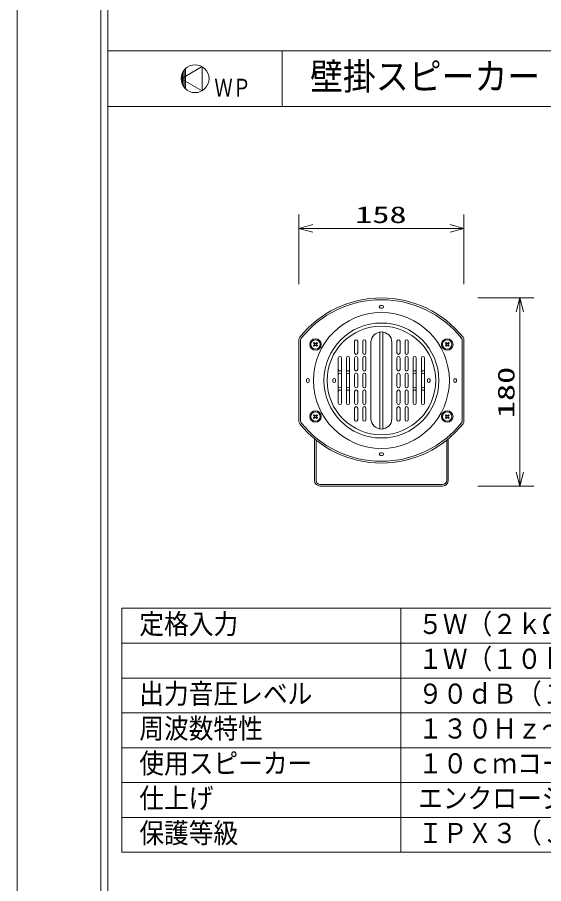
# Model space of a CAD drawing. Units: millimetres, scale not verified. Extents: x -811 to 811, y -280 to 280.
# Drawn here: x 10.6 to 86.1, y 2 to 126.3 of the extents above; entities that cross this region are included whole.
import ezdxf
from ezdxf.enums import TextEntityAlignment as Align

# ---------------------------------------------------------------- set-up
doc = ezdxf.new("R2010")
doc.units = ezdxf.units.MM
doc.header["$LTSCALE"] = 2
doc.linetypes.add('DASHED1', pattern=[1.8, 1.2, -0.6])
for name, color, linetype, lineweight in [('0-0_WAKU', 4, 'Continuous', 9), ('0-1_MOJI1', 7, 'Continuous', 9), ('0-2_SUNPO', 7, 'Continuous', 9), ('0-3_0', 7, 'Continuous', 9), ('0-6_GAIKEI', 4, 'Continuous', 9), ('0-7_HOJO', 134, 'DASHED1', 9), ('0-8_WAKU-M', 7, 'Continuous', 9), ('0-9_(J)SP', 7, 'Continuous', 9)]:
    doc.layers.add(name, color=color, linetype=linetype, lineweight=lineweight)
doc.styles.add('ＭＳ ゴシック', font='')
doc.styles.get('ＭＳ ゴシック').set_extended_font_data('MS Gothic')

# ---------------------------------------------------------------- blocks, each defined once
blk = doc.blocks.new('_OPEN30')
at = {"layer": '0-3_0'}
blk.add_line((0, 0), (-2, 0), dxfattribs=at)
blk.add_lwpolyline([(-2, 0.536), (0, 0), (-2, -0.536)], dxfattribs=at)

msp = doc.modelspace()

# ---------------------------------------------------------------- linework, layer by layer
at = {"layer": '0-0_WAKU', "color": 3}
for p, q in [((25.595, 41.536), (150.595, 41.536)), ((25.595, 6.536), (25.595, 41.536)), ((65.595, 6.536), (65.595, 41.536)), ((25.595, 6.536), (150.595, 6.536))]:
    msp.add_line(p, q, dxfattribs=at)
at = {"layer": '0-0_WAKU'}
for p, q in [((25.595, 36.536), (150.595, 36.536)), ((25.595, 31.536), (150.595, 31.536)), ((25.595, 26.536), (150.595, 26.536)), ((25.595, 21.536), (150.595, 21.536)), ((25.595, 16.536), (150.595, 16.536)), ((25.595, 11.536), (150.595, 11.536))]:
    msp.add_line(p, q, dxfattribs=at)
at = {"layer": '0-2_SUNPO'}
for p, q in [((50.978, 88.064), (50.978, 98.064)), ((74.678, 88.064), (74.678, 98.064)), ((52.978, 96.064), (72.678, 96.064)), ((76.678, 86.08), (84.678, 86.08)), ((82.678, 61.08), (82.678, 84.08)), ((76.678, 59.08), (84.678, 59.08))]:
    msp.add_line(p, q, dxfattribs=at)
at = {"layer": '0-6_GAIKEI'}
for p, q in [((62.941, 84.985), (62.716, 84.985)), ((62.716, 84.61), (62.941, 84.61)), ((62.603, 79.78), (62.603, 81.188)), ((63.053, 81.188), (63.053, 79.78)), ((51.233, 80.031), (51.233, 74.23)), ((53.108, 79.58), (53.203, 79.675)), ((53.108, 79.58), (53.235, 79.452)), ((53.203, 79.675), (53.331, 79.548)), ((53.522, 79.452), (53.649, 79.58)), ((58.988, 79.855), (58.988, 78.205)), ((59.438, 78.205), (59.438, 79.855)), ((60.158, 79.855), (60.158, 78.205)), ((60.608, 78.205), (60.608, 79.855)), ((61.328, 79.705), (61.328, 74.23)), ((62.603, 74.23), (62.603, 79.78)), ((63.053, 79.78), (63.053, 74.23)), ((64.328, 74.23), (64.328, 79.705)), ((65.048, 79.855), (65.048, 78.205)), ((65.498, 78.205), (65.498, 79.855)), ((66.218, 79.855), (66.218, 78.205)), ((66.668, 78.205), (66.668, 79.855)), ((72.008, 79.58), (72.103, 79.675)), ((72.008, 79.58), (72.135, 79.452)), ((72.103, 79.675), (72.231, 79.548)), ((72.326, 79.548), (72.453, 79.675)), ((72.422, 79.452), (72.549, 79.58)), ((72.453, 79.675), (72.549, 79.58)), ((74.423, 80.031), (74.423, 68.428)), ((53.108, 79.23), (53.235, 79.357)), ((53.108, 79.23), (53.203, 79.134)), ((53.203, 79.134), (53.331, 79.261)), ((53.426, 79.261), (53.553, 79.134)), ((53.522, 79.357), (53.649, 79.23)), ((53.553, 79.134), (53.649, 79.23)), ((72.008, 79.23), (72.135, 79.357)), ((72.008, 79.23), (72.103, 79.134)), ((72.103, 79.134), (72.231, 79.261)), ((72.326, 79.261), (72.453, 79.134)), ((72.422, 79.357), (72.549, 79.23)), ((72.453, 79.134), (72.549, 79.23)), ((56.648, 77.455), (56.648, 75.805)), ((57.098, 75.805), (57.098, 77.455)), ((57.818, 77.455), (57.818, 75.805)), ((58.268, 75.805), (58.268, 77.455)), ((58.988, 77.455), (58.988, 75.805)), ((59.438, 75.805), (59.438, 77.455)), ((60.158, 77.455), (60.158, 75.805)), ((60.608, 75.805), (60.608, 77.455)), ((65.048, 77.455), (65.048, 75.805)), ((65.498, 75.805), (65.498, 77.455)), ((66.218, 77.455), (66.218, 75.805)), ((66.668, 75.805), (66.668, 77.455)), ((67.388, 77.455), (67.388, 75.805)), ((67.838, 75.805), (67.838, 77.455)), ((68.558, 77.455), (68.558, 75.805)), ((69.008, 75.805), (69.008, 77.455)), ((56.648, 75.805), (56.648, 75.055)), ((56.648, 74.23), (56.648, 75.055)), ((57.098, 75.055), (57.098, 75.805)), ((57.098, 75.055), (57.098, 74.23)), ((57.818, 75.055), (57.818, 75.805)), ((57.818, 74.23), (57.818, 75.055)), ((58.268, 75.805), (58.268, 75.055)), ((58.268, 75.055), (58.268, 74.23)), ((58.988, 74.23), (58.988, 75.055)), ((59.438, 75.055), (59.438, 74.23)), ((60.158, 74.23), (60.158, 75.055)), ((60.608, 75.055), (60.608, 74.23)), ((65.048, 74.23), (65.048, 75.055)), ((65.498, 75.055), (65.498, 74.23)), ((66.218, 74.23), (66.218, 75.055)), ((66.668, 75.055), (66.668, 74.23)), ((67.388, 75.805), (67.388, 75.055)), ((67.388, 74.23), (67.388, 75.055)), ((67.838, 75.055), (67.838, 75.805)), ((67.838, 75.055), (67.838, 74.23)), ((68.558, 75.805), (68.558, 75.055)), ((68.558, 74.23), (68.558, 75.055)), ((69.008, 75.055), (69.008, 75.805)), ((69.008, 75.055), (69.008, 74.23)), ((51.233, 74.23), (51.233, 68.428)), ((52.073, 74.342), (52.073, 74.117)), ((52.448, 74.117), (52.448, 74.342)), ((55.853, 74.342), (55.853, 74.117)), ((56.228, 74.117), (56.228, 74.342)), ((56.648, 73.405), (56.648, 74.23)), ((56.648, 72.655), (56.648, 73.405)), ((57.098, 74.23), (57.098, 73.405)), ((57.098, 73.405), (57.098, 72.655)), ((57.818, 73.405), (57.818, 74.23)), ((57.818, 72.655), (57.818, 73.405)), ((58.268, 74.23), (58.268, 73.405)), ((58.268, 72.655), (58.268, 73.405)), ((58.988, 73.405), (58.988, 74.23)), ((59.438, 74.23), (59.438, 73.405)), ((60.158, 73.405), (60.158, 74.23)), ((60.608, 74.23), (60.608, 73.405)), ((61.328, 74.23), (61.328, 68.755)), ((62.603, 68.68), (62.603, 74.23)), ((63.053, 74.23), (63.053, 68.68)), ((64.328, 68.755), (64.328, 74.23)), ((65.048, 73.405), (65.048, 74.23)), ((65.498, 74.23), (65.498, 73.405)), ((66.218, 73.405), (66.218, 74.23)), ((66.668, 74.23), (66.668, 73.405)), ((67.388, 73.405), (67.388, 74.23)), ((67.838, 74.23), (67.838, 73.405)), ((67.838, 72.655), (67.838, 73.405)), ((68.558, 73.405), (68.558, 74.23)), ((68.558, 73.405), (68.558, 72.655)), ((69.008, 74.23), (69.008, 73.405)), ((69.008, 72.655), (69.008, 73.405)), ((69.428, 74.342), (69.428, 74.117)), ((69.803, 74.117), (69.803, 74.342)), ((73.208, 74.342), (73.208, 74.117)), ((73.583, 74.117), (73.583, 74.342)), ((56.648, 72.655), (56.648, 71.005)), ((57.098, 71.005), (57.098, 72.655)), ((57.818, 72.655), (57.818, 71.005)), ((58.268, 71.005), (58.268, 72.655)), ((58.988, 72.655), (58.988, 71.005)), ((59.438, 71.005), (59.438, 72.655)), ((60.158, 72.655), (60.158, 71.005)), ((60.608, 71.005), (60.608, 72.655)), ((65.048, 72.655), (65.048, 71.005)), ((65.498, 71.005), (65.498, 72.655)), ((66.218, 72.655), (66.218, 71.005)), ((66.668, 71.005), (66.668, 72.655)), ((67.838, 71.005), (67.838, 72.655)), ((68.558, 72.655), (68.558, 71.005)), ((69.008, 71.005), (69.008, 72.655)), ((58.988, 70.255), (58.988, 68.605)), ((59.438, 68.605), (59.438, 70.255)), ((60.158, 70.255), (60.158, 68.605)), ((60.608, 68.605), (60.608, 70.255)), ((65.048, 70.255), (65.048, 68.605)), ((65.498, 68.605), (65.498, 70.255)), ((66.218, 70.255), (66.218, 68.605)), ((66.668, 68.605), (66.668, 70.255)), ((53.203, 69.325), (53.108, 69.23)), ((53.235, 69.102), (53.108, 69.23)), ((53.235, 69.007), (53.108, 68.88)), ((53.203, 68.784), (53.108, 68.88)), ((53.331, 69.198), (53.203, 69.325)), ((53.331, 68.911), (53.203, 68.784)), ((53.553, 69.325), (53.426, 69.198)), ((53.649, 69.23), (53.522, 69.102)), ((53.649, 68.88), (53.522, 69.007)), ((53.649, 69.23), (53.553, 69.325)), ((62.603, 67.272), (62.603, 68.68)), ((63.053, 68.68), (63.053, 67.272)), ((72.103, 69.325), (72.008, 69.23)), ((72.135, 69.102), (72.008, 69.23)), ((72.135, 69.007), (72.008, 68.88)), ((72.103, 68.784), (72.008, 68.88)), ((72.231, 69.198), (72.103, 69.325)), ((72.231, 68.911), (72.103, 68.784)), ((72.453, 69.325), (72.326, 69.198)), ((72.453, 68.784), (72.326, 68.911)), ((72.549, 69.23), (72.422, 69.102)), ((72.549, 68.88), (72.422, 69.007)), ((72.549, 69.23), (72.453, 69.325)), ((72.549, 68.88), (72.453, 68.784)), ((62.941, 63.85), (62.716, 63.85)), ((62.716, 63.475), (62.941, 63.475))]:
    msp.add_line(p, q, dxfattribs=at)
at = {"layer": '0-6_GAIKEI', "color": 7}
for p, q in [((50.978, 80.068), (50.978, 68.391)), ((74.678, 80.068), (74.678, 74.23)), ((74.678, 74.23), (74.678, 68.391)), ((53.228, 59.905), (53.228, 65.854)), ((53.453, 59.905), (53.453, 65.67)), ((72.203, 65.67), (72.203, 59.905)), ((72.428, 65.854), (72.428, 59.905)), ((62.828, 59.305), (54.053, 59.305)), ((54.053, 59.08), (62.828, 59.08)), ((71.603, 59.305), (62.828, 59.305)), ((62.828, 59.08), (71.603, 59.08))]:
    msp.add_line(p, q, dxfattribs=at)
at = {"layer": '0-6_GAIKEI'}
for points in [[(53.426, 79.548), (53.553, 79.675), (53.649, 79.58)], [(67.388, 73.405), (67.388, 72.655), (67.388, 71.005)], [(53.649, 68.88), (53.553, 68.784), (53.426, 68.911)]]:
    msp.add_lwpolyline(points, dxfattribs=at)
for centre, radius in [((62.828, 74.23), 9.75), ((62.828, 74.23), 8.25), ((62.828, 74.23), 7.796), ((53.378, 79.405), 0.823), ((53.378, 79.405), 0.675), ((72.278, 79.405), 0.823), ((72.278, 79.405), 0.823), ((72.278, 79.405), 0.675), ((53.378, 69.055), 0.823), ((53.378, 69.055), 0.675), ((72.278, 69.055), 0.823), ((72.278, 69.055), 0.675)]:
    msp.add_circle(centre, radius, dxfattribs=at)
at = {"layer": '0-6_GAIKEI', "color": 7}
for centre, radius, start, end in [((62.828, 71.08), 15, 90, 141.37517), ((62.828, 71.08), 15, 38.62483, 90), ((51.578, 80.068), 0.6, 141.37517, 180), ((74.078, 80.068), 0.6, 0, 38.62483), ((51.578, 68.391), 0.6, 180, 218.62483), ((74.078, 68.391), 0.6, 321.37517, 0), ((62.828, 77.38), 15, 218.62483, 270), ((62.828, 77.38), 15, 270, 321.37517), ((54.053, 59.905), 0.825, 180, 270), ((54.053, 59.905), 0.6, 180, 270), ((71.603, 59.905), 0.6, 270, 0), ((71.603, 59.905), 0.825, 270, 0)]:
    msp.add_arc(centre, radius, start, end, dxfattribs=at)
at = {"layer": '0-6_GAIKEI'}
for centre, radius, start, end in [((62.828, 71.08), 14.745, 90, 141.22792), ((62.828, 71.08), 14.745, 38.77208, 90), ((62.716, 84.797), 0.188, 90, 180), ((62.716, 84.797), 0.188, 180, 270), ((62.941, 84.797), 0.188, 0, 90), ((62.941, 84.797), 0.188, 270, 0), ((62.828, 79.705), 1.5, 90, 180), ((62.828, 79.705), 1.5, 0, 90), ((51.683, 80.031), 0.45, 141.22792, 180), ((59.213, 79.855), 0.225, 90, 180), ((59.213, 79.855), 0.225, 0, 90), ((60.383, 79.855), 0.225, 90, 180), ((60.383, 79.855), 0.225, 0, 90), ((65.273, 79.855), 0.225, 90, 180), ((65.273, 79.855), 0.225, 0, 90), ((66.443, 79.855), 0.225, 90, 180), ((66.443, 79.855), 0.225, 0, 90), ((73.973, 80.031), 0.45, 0, 38.77208), ((53.187, 79.405), 0.0675, 315, 45), ((53.378, 79.595), 0.0675, 225, 315), ((53.378, 79.214), 0.0675, 45, 135), ((53.569, 79.405), 0.0675, 135, 225), ((72.087, 79.405), 0.0675, 315, 45), ((72.278, 79.595), 0.0675, 225, 315), ((72.278, 79.214), 0.0675, 45, 135), ((72.469, 79.405), 0.0675, 135, 225), ((56.873, 77.455), 0.225, 90, 180), ((56.873, 77.455), 0.225, 0, 90), ((58.043, 77.455), 0.225, 90, 180), ((58.043, 77.455), 0.225, 0, 90), ((59.213, 78.205), 0.225, 180, 270), ((59.213, 77.455), 0.225, 90, 180), ((59.213, 78.205), 0.225, 270, 0), ((59.213, 77.455), 0.225, 0, 90), ((60.383, 78.205), 0.225, 180, 270), ((60.383, 77.455), 0.225, 90, 180), ((60.383, 78.205), 0.225, 270, 0), ((60.383, 77.455), 0.225, 0, 90), ((65.273, 78.205), 0.225, 180, 270), ((65.273, 77.455), 0.225, 90, 180), ((65.273, 78.205), 0.225, 270, 0), ((65.273, 77.455), 0.225, 0, 90), ((66.443, 78.205), 0.225, 180, 270), ((66.443, 77.455), 0.225, 90, 180), ((66.443, 78.205), 0.225, 270, 0), ((66.443, 77.455), 0.225, 0, 90), ((67.613, 77.455), 0.225, 90, 180), ((67.613, 77.455), 0.225, 0, 90), ((68.783, 77.455), 0.225, 90, 180), ((68.783, 77.455), 0.225, 0, 90), ((56.873, 75.805), 0.225, 180, 270), ((56.873, 75.055), 0.225, 90, 180), ((56.873, 75.805), 0.225, 270, 0), ((56.873, 75.055), 0.225, 0, 90), ((58.043, 75.805), 0.225, 180, 270), ((58.043, 75.055), 0.225, 90, 180), ((58.043, 75.805), 0.225, 270, 0), ((58.043, 75.055), 0.225, 0, 90), ((59.213, 75.805), 0.225, 180, 270), ((59.213, 75.055), 0.225, 90, 180), ((59.213, 75.805), 0.225, 270, 0), ((59.213, 75.055), 0.225, 0, 90), ((60.383, 75.805), 0.225, 180, 270), ((60.383, 75.055), 0.225, 90, 180), ((60.383, 75.805), 0.225, 270, 0), ((60.383, 75.055), 0.225, 0, 90), ((65.273, 75.805), 0.225, 180, 270), ((65.273, 75.055), 0.225, 90, 180), ((65.273, 75.805), 0.225, 270, 0), ((65.273, 75.055), 0.225, 0, 90), ((66.443, 75.805), 0.225, 180, 270), ((66.443, 75.055), 0.225, 90, 180), ((66.443, 75.805), 0.225, 270, 0), ((66.443, 75.055), 0.225, 0, 90), ((67.613, 75.805), 0.225, 180, 270), ((67.613, 75.055), 0.225, 90, 180), ((67.613, 75.805), 0.225, 270, 0), ((67.613, 75.055), 0.225, 0, 90), ((68.783, 75.805), 0.225, 180, 270), ((68.783, 75.055), 0.225, 90, 180), ((68.783, 75.805), 0.225, 270, 0), ((68.783, 75.055), 0.225, 0, 90), ((52.261, 74.342), 0.188, 90, 180), ((52.261, 74.117), 0.188, 180, 270), ((52.261, 74.342), 0.188, 0, 90), ((52.261, 74.117), 0.188, 270, 0), ((56.041, 74.342), 0.188, 90, 180), ((56.041, 74.117), 0.188, 180, 270), ((56.041, 74.342), 0.188, 0, 90), ((56.041, 74.117), 0.188, 270, 0), ((56.873, 73.405), 0.225, 180, 270), ((56.873, 73.405), 0.225, 270, 0), ((58.043, 73.405), 0.225, 180, 270), ((58.043, 73.405), 0.225, 270, 0), ((59.213, 73.405), 0.225, 180, 270), ((59.213, 73.405), 0.225, 270, 0), ((60.383, 73.405), 0.225, 180, 270), ((60.383, 73.405), 0.225, 270, 0), ((65.273, 73.405), 0.225, 180, 270), ((65.273, 73.405), 0.225, 270, 0), ((66.443, 73.405), 0.225, 180, 270), ((66.443, 73.405), 0.225, 270, 0), ((67.613, 73.405), 0.225, 180, 270), ((67.613, 73.405), 0.225, 270, 0), ((68.783, 73.405), 0.225, 180, 270), ((68.783, 73.405), 0.225, 270, 0), ((69.616, 74.342), 0.188, 90, 180), ((69.616, 74.117), 0.188, 180, 270), ((69.616, 74.342), 0.188, 0, 90), ((69.616, 74.117), 0.188, 270, 0), ((73.396, 74.342), 0.188, 90, 180), ((73.396, 74.117), 0.188, 180, 270), ((73.396, 74.342), 0.188, 0, 90), ((73.396, 74.117), 0.188, 270, 0), ((56.873, 72.655), 0.225, 90, 180), ((56.873, 72.655), 0.225, 0, 90), ((58.043, 72.655), 0.225, 90, 180), ((58.043, 72.655), 0.225, 0, 90), ((59.213, 72.655), 0.225, 90, 180), ((59.213, 72.655), 0.225, 0, 90), ((60.383, 72.655), 0.225, 90, 180), ((60.383, 72.655), 0.225, 0, 90), ((65.273, 72.655), 0.225, 90, 180), ((65.273, 72.655), 0.225, 0, 90), ((66.443, 72.655), 0.225, 90, 180), ((66.443, 72.655), 0.225, 0, 90), ((67.613, 72.655), 0.225, 90, 180), ((67.613, 72.655), 0.225, 0, 90), ((68.783, 72.655), 0.225, 90, 180), ((68.783, 72.655), 0.225, 0, 90), ((56.873, 71.005), 0.225, 180, 270), ((56.873, 71.005), 0.225, 270, 0), ((58.043, 71.005), 0.225, 180, 270), ((58.043, 71.005), 0.225, 270, 0), ((59.213, 71.005), 0.225, 180, 270), ((59.213, 71.005), 0.225, 270, 0), ((60.383, 71.005), 0.225, 180, 270), ((60.383, 71.005), 0.225, 270, 0), ((65.273, 71.005), 0.225, 180, 270), ((65.273, 71.005), 0.225, 270, 0), ((66.443, 71.005), 0.225, 180, 270), ((66.443, 71.005), 0.225, 270, 0), ((67.613, 71.005), 0.225, 180, 270), ((67.613, 71.005), 0.225, 270, 0), ((68.783, 71.005), 0.225, 180, 270), ((68.783, 71.005), 0.225, 270, 0), ((59.213, 70.255), 0.225, 90, 180), ((59.213, 70.255), 0.225, 0, 90), ((60.383, 70.255), 0.225, 90, 180), ((60.383, 70.255), 0.225, 0, 90), ((65.273, 70.255), 0.225, 90, 180), ((65.273, 70.255), 0.225, 0, 90), ((66.443, 70.255), 0.225, 90, 180), ((66.443, 70.255), 0.225, 0, 90), ((51.683, 68.428), 0.45, 180, 218.77208), ((53.187, 69.055), 0.0675, 315, 45), ((53.378, 69.245), 0.0675, 225, 315), ((53.378, 68.864), 0.0675, 45, 135), ((53.569, 69.055), 0.0675, 135, 225), ((59.213, 68.605), 0.225, 180, 270), ((59.213, 68.605), 0.225, 270, 0), ((60.383, 68.605), 0.225, 180, 270), ((60.383, 68.605), 0.225, 270, 0), ((62.828, 68.755), 1.5, 180, 270), ((62.828, 68.755), 1.5, 270, 0), ((65.273, 68.605), 0.225, 180, 270), ((65.273, 68.605), 0.225, 270, 0), ((66.443, 68.605), 0.225, 180, 270), ((66.443, 68.605), 0.225, 270, 0), ((72.087, 69.055), 0.0675, 315, 45), ((72.278, 69.245), 0.0675, 225, 315), ((72.278, 68.864), 0.0675, 45, 135), ((72.469, 69.055), 0.0675, 135, 225), ((73.973, 68.428), 0.45, 321.22792, 0), ((62.828, 77.38), 14.745, 218.77208, 270), ((62.828, 77.38), 14.745, 270, 321.22792), ((62.716, 63.662), 0.188, 90, 180), ((62.716, 63.662), 0.188, 180, 270), ((62.941, 63.662), 0.188, 0, 90), ((62.941, 63.662), 0.188, 270, 0)]:
    msp.add_arc(centre, radius, start, end, dxfattribs=at)
at = {"layer": '0-7_HOJO', "linetype": 'Continuous'}
msp.add_lwpolyline([(810.595, 280.007), (10.595, 280.007), (10.595, -279.993), (810.595, -279.993)], close=True, dxfattribs=at)
at = {"layer": '0-8_WAKU-M', "color": 3}
msp.add_line((23.595, 241.536), (23.595, -238.464), dxfattribs=at)
at = {"layer": '0-8_WAKU-M'}
for p, q in [((23.595, 121.536), (797.595, 121.536)), ((48.595, 121.536), (48.595, 113.536)), ((23.595, 113.536), (797.595, 113.536))]:
    msp.add_line(p, q, dxfattribs=at)
at = {"layer": '0-8_WAKU-M', "color": 3}
msp.add_lwpolyline([(798.595, 242.536), (22.595, 242.536), (22.595, -239.464), (798.595, -239.464)], dxfattribs=at)
at = {"layer": '0-9_(J)SP'}
for p, q in [((34.296, 118.411), (34.296, 116.661)), ((34.497, 118.738), (34.497, 116.334)), ((34.696, 118.966), (34.696, 116.106)), ((34.699, 118.968), (34.699, 116.104))]:
    msp.add_line(p, q, dxfattribs=at)
msp.add_lwpolyline([(37.095, 119.268), (37.095, 115.804), (34.095, 117.536)], close=True, dxfattribs=at)
msp.add_circle((36.095, 117.536), 2, dxfattribs=at)

# ---------------------------------------------------------------- block references
at = {"layer": '0-2_SUNPO'}
for p, rotation in [((50.978, 96.064), 180), ((82.678, 86.08), 90), ((82.678, 59.08), 270)]:
    msp.add_blockref('_OPEN30', p, dxfattribs=dict(at, rotation=rotation))
msp.add_blockref('_OPEN30', (74.678, 96.064), dxfattribs=at)

# ---------------------------------------------------------------- texts
at = {"layer": '0-1_MOJI1', "style": 'ＭＳ ゴシック', "width": 0.9}
for s, height, p in [('壁掛スピーカー（防滴型）', 3.842, (52.595, 114.796)), ('定格入力', 2.889, (28.095, 36.981)), ('５Ｗ（２ｋΩ）、３Ｗ（３．３ｋΩ）', 2.889, (68.095, 36.981)), ('１Ｗ（１０ｋΩ）、０．５Ｗ（２０ｋΩ）', 2.889, (68.095, 31.981)), ('出力音圧レベル', 2.889, (28.095, 26.981)), ('９０ｄＢ（１Ｗ／１ｍ）', 2.889, (68.095, 26.981)), ('周波数特性', 2.889, (28.095, 21.981)), ('１３０Ｈｚ～１５ｋＨｚ（偏差２０ｄＢ）', 2.889, (68.095, 21.981)), ('使用スピーカー', 2.889, (28.095, 16.981)), ('１０ｃｍコーンスピーカー', 2.889, (68.095, 16.981)), ('仕上げ', 2.889, (28.095, 11.981)), ('エンクロージャー：耐候性ＡＢＳ樹脂', 2.889, (68.095, 11.981)), ('ＩＰＸ３（ＪＩＳ\u3000Ｃ\u3000０９２０）', 2.889, (68.095, 6.981)), ('保護等級', 2.889, (28.095, 6.981))]:
    msp.add_text(s, height=height, dxfattribs=at).set_placement(p, align=Align.BOTTOM_LEFT)
at = {"layer": '0-2_SUNPO', "style": 'ＭＳ ゴシック', "width": 1.5}
msp.add_text('158', height=2.405, dxfattribs=at).set_placement((59.078, 96.102), align=Align.BOTTOM_LEFT)
msp.add_text('180', height=2.405, rotation=90, dxfattribs=at).set_placement((82.641, 68.83), align=Align.BOTTOM_LEFT)
at = {"layer": '0-9_(J)SP', "style": 'ＭＳ ゴシック', "width": 0.75}
msp.add_text('ＷＰ', height=2.566, dxfattribs=at).set_placement((38.864, 114.202), align=Align.BOTTOM_LEFT)

doc.saveas('drawing.dxf')
